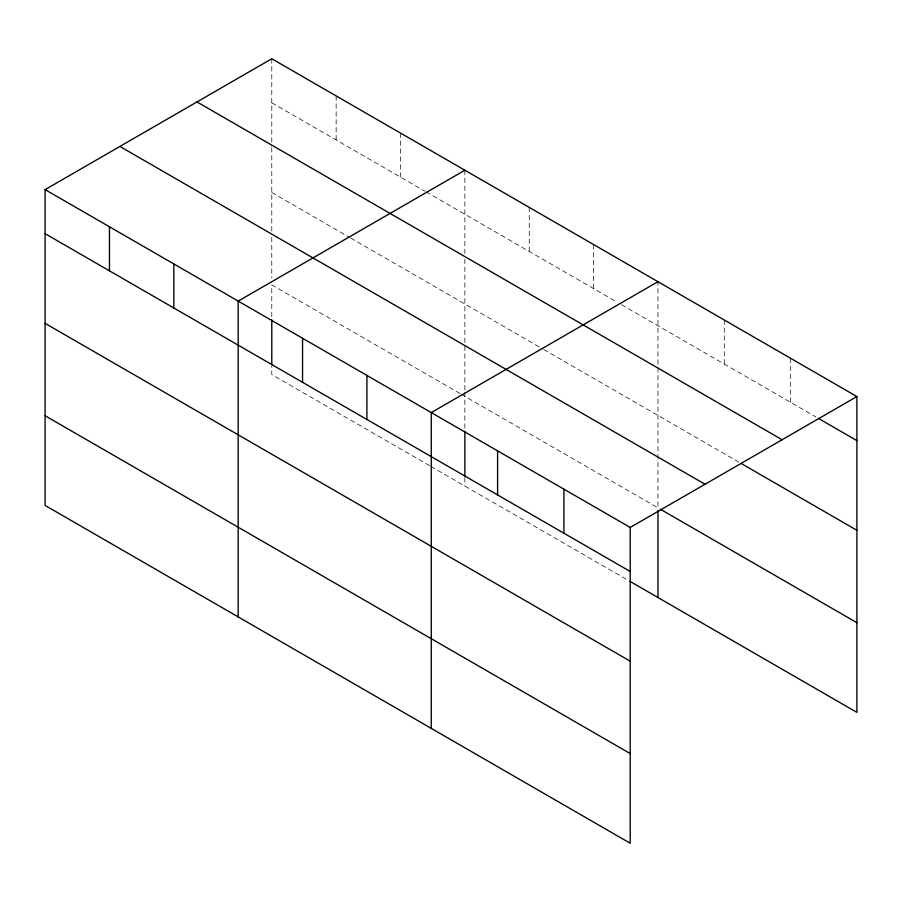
<?xml version="1.0" encoding="UTF-8"?>
<svg xmlns="http://www.w3.org/2000/svg" width="902" height="902" viewBox="0 0 902 902"><rect width="100%" height="100%" fill="white"/><g stroke="black" fill="none" stroke-linecap="round" stroke-linejoin="round"><path stroke-width="0.68" stroke-dasharray="4.51 3.38" d="M271.784 102.805L424.797 191.145M426.015 191.844L616.675 301.922M621.534 304.729L815.904 416.95M271.784 192.487L349.502 237.361M350.72 238.06L542.598 348.837M543.805 349.536L738.738 462.083M460.02 393.554L271.784 284.885L271.784 318.507M461.226 394.253L657.964 507.837L657.964 281.706M429.656 465.703L271.784 374.567L271.784 366.156M430.874 466.413L627.6 579.986M790.592 358.274L790.592 402.337M724.272 319.996L724.272 364.047M593.595 244.543L593.595 288.606M529.237 207.392L529.237 251.444M464.868 170.23L464.868 253.518M464.868 259.122L464.868 344.564M464.868 345.962L464.868 390.758M464.868 392.156L464.868 429.995M464.868 477.632L464.868 486.043M400.511 133.068L400.511 177.119M336.153 95.905L336.153 139.968M271.784 58.754L271.784 146.248M271.784 147.646L271.784 231.679M271.784 237.282L271.784 277.884"/><path stroke-width="1.35" d="M45.1 189.623L630.216 527.433L630.216 843.246L45.1 505.436L45.1 189.623L271.784 58.754L856.9 396.564L856.9 712.377L630.024 581.395M464.868 170.23L238.184 301.099L238.184 616.912M657.964 281.706L431.28 412.586L431.28 728.399M630.216 527.433L856.9 396.564M818.317 418.336L856.9 440.616M196.974 101.937L782.09 439.748M741.151 463.47L856.9 530.297M119.91 146.44L705.026 484.25M660.377 509.235L856.9 622.696M45.1 233.674L630.216 571.496M45.1 323.356L630.216 661.177M45.1 415.754L630.216 753.565M657.964 510.645L657.964 597.519M563.908 489.155L563.908 533.206M497.588 450.865L497.588 494.916M464.868 431.393L464.868 476.233M366.911 375.424L366.911 419.475M302.553 338.261L302.553 382.313M271.784 319.917L271.784 364.758M173.827 263.948L173.827 307.999M109.458 226.785L109.458 270.837"/></g></svg>
